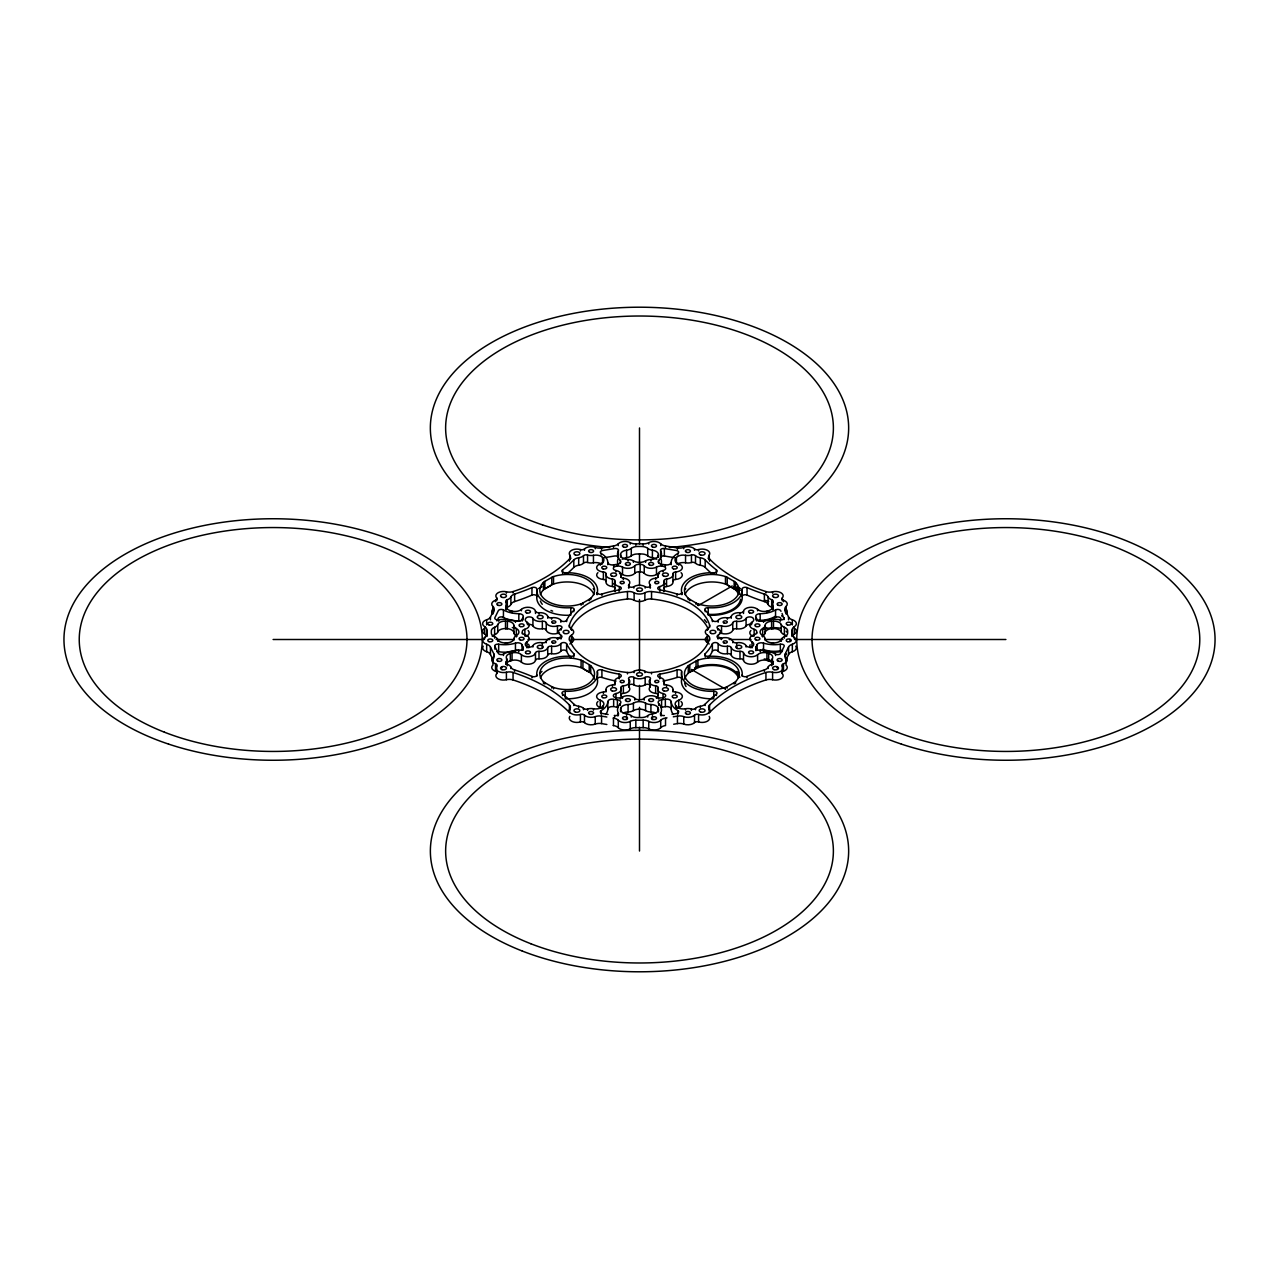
<?xml version="1.0" encoding="UTF-8"?>
<svg xmlns="http://www.w3.org/2000/svg" width="1279" height="1279" viewBox="0 0 1279 1279"><rect width="100%" height="100%" fill="white"/><g stroke="black" fill="none" stroke-linecap="round" stroke-linejoin="round"><path stroke-width="1.5" d="M709.557 560.889L709.557 559.019A7.626 4.413 0 0 1 709.158 555.182A7.626 4.413 0 0 0 707.255 550.242A7.626 4.413 0 0 0 698.574 549.586A3.054 1.759 0 0 1 694.513 548.899A7.626 4.413 0 0 0 683.769 547.412A7.626 4.413 0 0 1 677.438 547.924L665.528 545.973A7.626 4.413 0 0 1 660.715 543.783A7.626 4.413 0 0 0 648.741 542.664A7.626 4.413 0 0 1 643.161 543.863L635.839 543.863A7.626 4.413 0 0 1 630.259 542.664A7.626 4.413 0 0 0 618.285 543.783A7.626 4.413 0 0 1 613.472 545.973L601.562 547.924A7.626 4.413 0 0 1 595.231 547.412A7.626 4.413 0 0 0 584.487 548.899A3.054 1.759 0 0 1 580.426 549.586A7.626 4.413 0 0 0 571.745 550.242A7.626 4.413 0 0 0 569.842 555.182A7.626 4.413 0 0 1 569.443 559.019A147.453 85.133 0 0 1 513.055 591.569A7.626 4.413 0 0 1 506.404 591.793A7.626 4.413 0 0 0 497.851 592.896A7.626 4.413 0 0 0 496.716 597.917A3.054 1.759 0 0 1 495.533 600.251A7.626 4.413 0 0 0 492.943 606.47A7.626 4.413 0 0 1 493.854 610.115L490.449 617.006A7.626 4.413 0 0 1 486.659 619.771A7.626 4.413 0 0 0 484.725 626.694A7.626 4.413 0 0 1 486.803 629.907L486.803 634.128A7.626 4.413 0 0 1 484.725 637.358L484.725 638.765M620.747 557.148L620.571 554.67A7.626 4.413 0 0 1 626.598 550.178A7.626 4.413 0 0 0 631.282 548.371A7.626 4.413 0 0 1 637.358 546.485L641.642 546.485A7.626 4.413 0 0 1 647.718 548.371A7.626 4.413 0 0 0 652.402 550.178A7.626 4.413 0 0 1 658.429 554.67L658.253 557.148M620.747 708.294L620.571 709.381A7.626 4.413 0 0 0 626.598 713.874A7.626 4.413 0 0 1 631.282 715.664A7.626 4.413 0 0 0 637.358 717.567L641.642 717.567A7.626 4.413 0 0 0 647.718 715.664A7.626 4.413 0 0 1 652.402 713.874A7.626 4.413 0 0 0 658.429 709.381L658.253 708.294A7.626 4.413 0 0 0 650.915 704.505A7.626 4.413 0 0 1 645.591 703.13A8.393 4.844 0 0 0 633.409 703.13A7.626 4.413 0 0 1 628.085 704.505A7.626 4.413 0 0 0 620.747 708.294L620.571 711.716M658.253 555.757L658.269 555.694A7.626 4.413 0 0 1 650.915 559.547A7.626 4.413 0 0 0 645.591 560.905A8.393 4.844 0 0 1 633.409 560.905A7.626 4.413 0 0 0 628.085 559.547A7.626 4.413 0 0 1 620.747 555.757L620.571 554.67M756.864 648.149L755.953 650.707M786.489 612.721L788.551 617.006A7.626 4.413 0 0 0 792.341 619.771A7.626 4.413 0 0 1 794.275 626.694A7.626 4.413 0 0 0 792.197 629.907L792.197 634.128A7.626 4.413 0 0 0 794.275 637.358A7.626 4.413 0 0 1 792.341 644.264A7.626 4.413 0 0 0 788.551 647.046L785.818 652.642M788.551 647.046L788.551 654.528L785.93 659.9M522.296 618.908L523.159 617.102A4.572 2.638 0 0 0 518.826 613.712A21.999 12.694 0 0 1 503.446 609.923A3.054 1.759 0 0 0 498.346 610.643L494.877 617.677A3.054 1.759 0 0 0 495.692 619.372A3.054 1.759 0 0 0 498.666 619.803A21.999 12.694 0 0 1 515.453 620.923A4.572 2.638 0 0 0 522.12 619.276L522.12 621.146M756.704 645.144L755.841 650.212M786.041 654.848L786.489 653.873M496.907 620.954L498.346 618.125A3.054 1.759 0 0 1 503.446 617.405A21.999 12.694 0 0 0 518.826 621.194A4.572 2.638 0 0 1 519.85 621.258M755.841 646.95L755.905 646.838A4.572 2.638 0 0 0 760.174 650.34A21.999 12.694 0 0 1 775.554 654.129A3.054 1.759 0 0 0 780.654 653.393L780.67 653.345M781.437 651.874L784.123 646.375A3.054 1.759 0 0 0 783.308 644.664A3.054 1.759 0 0 0 780.334 644.232A21.999 12.694 0 0 1 763.547 643.113A4.572 2.638 0 0 0 756.88 644.776L756.88 650.371M785.146 658.125L785.466 653.329M675.648 558.443L676.431 557.452A7.626 4.413 0 0 1 685.544 555.31A7.626 4.413 0 0 0 691.443 555.022A3.054 1.759 0 0 1 695.504 555.694A7.626 4.413 0 0 0 700.316 557.772A7.626 4.413 0 0 1 705.193 559.914A152.025 87.771 0 0 0 716.4 569.922A3.054 1.759 0 0 1 716.64 571.825A3.054 1.759 0 0 1 713.762 572.736A30.408 17.554 0 0 0 681.643 592.353A3.054 1.759 0 0 1 680.284 594.032A3.054 1.759 0 0 1 677.087 594.08A75.701 43.71 0 0 0 659.964 589.939A3.054 1.759 0 0 1 657.742 588.34A3.054 1.759 0 0 1 659.66 586.613A7.626 4.413 0 0 0 664.105 581.274A3.054 1.759 0 0 1 666.567 579.035A7.626 4.413 0 0 0 672.946 573.999A3.054 1.759 0 0 1 675.616 571.969A7.626 4.413 0 0 0 682.171 568.547A7.626 4.413 0 0 0 678.717 563.847A7.626 4.413 0 0 1 675.648 558.443L675.648 562.184M562.6 694.113A152.025 87.771 0 0 1 573.807 704.121A7.626 4.413 0 0 0 578.684 706.264A7.626 4.413 0 0 1 583.496 708.342A3.054 1.759 0 0 0 587.557 709.03A7.626 4.413 0 0 1 593.456 708.742A7.626 4.413 0 0 0 602.569 706.6L603.352 705.592A7.626 4.413 0 0 0 600.283 700.205A7.626 4.413 0 0 1 596.829 695.488A7.626 4.413 0 0 1 603.384 692.067A3.054 1.759 0 0 0 606.054 690.052A7.626 4.413 0 0 1 612.433 685A3.054 1.759 0 0 0 614.895 682.762A7.626 4.413 0 0 1 619.34 677.422A3.054 1.759 0 0 0 621.258 675.696A3.054 1.759 0 0 0 619.036 674.097A75.701 43.71 0 0 1 601.913 669.956A3.054 1.759 0 0 0 598.716 670.02A3.054 1.759 0 0 0 597.357 671.699A30.408 17.554 0 0 1 565.238 691.299A3.054 1.759 0 0 0 562.36 692.227A3.054 1.759 0 0 0 562.6 694.113L562.6 695.52M603.272 705.72L603.352 706.999M543.463 582.393A27.355 15.796 0 0 0 547.956 601.498A27.355 15.796 0 0 0 581.098 603.848A7.626 4.413 0 0 0 582.92 602.985L589.219 599.355A7.626 4.413 0 0 0 590.722 598.3A27.355 15.796 0 0 0 586.629 579.163A27.355 15.796 0 0 0 553.535 576.573A7.626 4.413 0 0 0 551.777 577.373L544.854 581.369A7.626 4.413 0 0 0 543.463 582.393L543.463 589.875A27.355 15.796 0 0 0 540.377 594.559M735.537 683.53L735.537 681.659A27.355 15.796 0 0 0 731.044 662.538A27.355 15.796 0 0 0 697.902 660.188A7.626 4.413 0 0 0 696.08 661.051L689.781 664.68A7.626 4.413 0 0 0 688.278 665.735L688.278 673.218A27.355 15.796 0 0 0 684.713 679.181M688.278 665.735A27.355 15.796 0 0 0 692.371 684.873A27.355 15.796 0 0 0 725.465 687.462A7.626 4.413 0 0 0 727.223 686.663L734.146 682.666A7.626 4.413 0 0 0 735.537 681.659M698.206 605.606L732.243 585.958M506.116 664.345L506.116 662.01A7.626 4.413 0 0 0 506.612 658.605A7.626 4.413 0 0 1 510.337 653.345L512.064 652.882A7.626 4.413 0 0 1 521.4 654.672A7.626 4.413 0 0 0 529.554 656.655A7.626 4.413 0 0 0 535.485 652.866A3.054 1.759 0 0 1 539.003 651.331A7.626 4.413 0 0 0 547.732 647.654A3.054 1.759 0 0 1 551.617 646.231A7.626 4.413 0 0 0 560.857 643.657A3.054 1.759 0 0 1 563.847 642.554A3.054 1.759 0 0 1 566.629 643.833A75.701 43.71 0 0 0 573.791 653.729L573.791 656.99M705.209 610.323A75.701 43.71 0 0 1 712.371 620.203A3.054 1.759 0 0 0 715.153 621.482A3.054 1.759 0 0 0 718.143 620.379A7.626 4.413 0 0 1 727.383 617.805A3.054 1.759 0 0 0 731.268 616.398A7.626 4.413 0 0 1 739.997 612.705A3.054 1.759 0 0 0 743.515 611.17A7.626 4.413 0 0 1 749.446 607.381A7.626 4.413 0 0 1 757.6 609.38A7.626 4.413 0 0 0 766.936 611.154L768.663 610.691A7.626 4.413 0 0 0 772.388 605.431A7.626 4.413 0 0 1 772.884 602.025A3.054 1.759 0 0 0 771.701 599.691A7.626 4.413 0 0 1 768.103 596.909A7.626 4.413 0 0 0 764.378 594.096A152.025 87.771 0 0 1 747.048 587.621A3.054 1.759 0 0 0 743.77 587.477A3.054 1.759 0 0 0 742.172 589.139A30.408 17.554 0 0 1 708.214 607.701A3.054 1.759 0 0 0 705.305 608.468A3.054 1.759 0 0 0 705.209 610.323L705.209 611.73M766.936 611.154L766.936 612.561M604.343 557.692L614.639 555.997A3.054 1.759 0 0 1 618.396 557.308M785.146 653.921A7.626 4.413 0 0 0 786.057 657.582A7.626 4.413 0 0 1 783.467 663.785A3.054 1.759 0 0 0 782.284 666.119A7.626 4.413 0 0 1 781.149 671.139A7.626 4.413 0 0 1 772.596 672.242A7.626 4.413 0 0 0 765.945 672.466A147.453 85.133 0 0 0 709.557 705.017A7.626 4.413 0 0 0 709.158 708.87A7.626 4.413 0 0 1 707.255 713.81A7.626 4.413 0 0 1 698.574 714.449A3.054 1.759 0 0 0 694.513 715.137A7.626 4.413 0 0 1 683.769 716.64A7.626 4.413 0 0 0 677.438 716.112L673.298 716.816M709.158 716.352A7.626 4.413 0 0 1 707.255 721.276A7.626 4.413 0 0 1 698.574 721.932A3.054 1.759 0 0 0 694.513 722.619A7.626 4.413 0 0 1 683.769 724.106A7.626 4.413 0 0 0 677.438 723.594L673.681 724.234M672.019 714.29L676.511 713.506A3.054 1.759 0 0 0 677.79 710.564A21.999 12.694 0 0 1 671.219 701.691A4.572 2.638 0 0 0 665.352 699.197L662.218 699.693M601.21 553.471A21.999 12.694 0 0 1 607.781 562.344A4.572 2.638 0 0 0 613.648 564.854L617.421 564.247A4.572 2.638 0 0 0 620.283 560.41A21.999 12.694 0 0 1 618.349 550.721A3.054 1.759 0 0 0 617.597 548.995A3.054 1.759 0 0 0 614.639 548.531L602.489 550.53A3.054 1.759 0 0 0 601.21 553.471L601.21 554.878M673.441 714.545A21.999 12.694 0 0 1 671.219 709.174A4.572 2.638 0 0 0 665.352 706.663L662.218 707.175M666.998 717.855L666.119 717.983M771.605 621.194L773.491 621.098A7.626 4.413 0 0 1 781.261 624.568A7.626 4.413 0 0 0 784.379 627.286A7.626 4.413 0 0 1 787.656 630.787L787.656 633.265A7.626 4.413 0 0 1 784.379 636.766A7.626 4.413 0 0 0 781.261 639.468A7.626 4.413 0 0 1 773.491 642.953L771.605 642.857A7.626 4.413 0 0 1 765.05 638.605A7.626 4.413 0 0 0 762.668 635.535A8.393 4.844 0 0 1 762.668 628.501A7.626 4.413 0 0 0 765.05 625.431A7.626 4.413 0 0 1 771.605 621.194L771.605 628.676A7.626 4.413 0 0 0 765.05 632.913A7.626 4.413 0 0 1 762.668 635.983A8.393 4.844 0 0 0 762.092 636.334M516.332 628.501A8.393 4.844 0 0 1 516.332 635.535A7.626 4.413 0 0 0 513.95 638.605A7.626 4.413 0 0 1 507.395 642.857L505.637 642.953A7.626 4.413 0 0 1 497.739 639.468A7.626 4.413 0 0 0 494.621 636.766A7.626 4.413 0 0 1 491.344 633.265L491.344 630.787A7.626 4.413 0 0 1 494.621 627.286A7.626 4.413 0 0 0 497.739 624.568A7.626 4.413 0 0 1 505.509 621.098L507.395 621.194A7.626 4.413 0 0 1 513.95 625.431A7.626 4.413 0 0 0 516.332 628.501L516.332 636.942M505.509 642.953L505.509 644.36M613.185 725.513L613.472 725.561A7.626 4.413 0 0 1 618.285 727.735A7.626 4.413 0 0 0 630.259 728.854A7.626 4.413 0 0 1 635.839 727.655L643.161 727.655A7.626 4.413 0 0 1 648.741 728.854A7.626 4.413 0 0 0 660.715 727.735A7.626 4.413 0 0 1 665.528 725.561L665.528 718.079A7.626 4.413 0 0 0 660.715 720.253A7.626 4.413 0 0 1 648.741 721.372A7.626 4.413 0 0 0 643.161 720.173L635.839 720.173A7.626 4.413 0 0 0 630.259 721.372A7.626 4.413 0 0 1 618.285 720.253A7.626 4.413 0 0 0 613.472 718.079L613.185 718.031M273.098 639.5L484.181 639.5M496.124 639.5L514.046 639.5M527.987 639.5L549.89 639.5M571.793 639.5L707.207 639.5M729.11 639.5L751.013 639.5M764.954 639.5L782.876 639.5M794.819 639.5L1005.902 639.5M639.452 699.693L640.155 699.693A4.572 2.638 0 0 0 644.248 698.19A7.626 4.413 0 0 1 656.479 696.959A6.107 3.533 0 0 0 662.362 697.838M662.362 566.197A6.107 3.533 0 0 0 656.479 567.093A7.626 4.413 0 0 1 644.248 565.846A4.572 2.638 0 0 0 640.155 564.343L638.892 564.343A4.572 2.638 0 0 0 634.752 565.846A7.626 4.413 0 0 1 622.521 567.093A6.107 3.533 0 0 0 616.638 566.197M659.452 573.631A6.107 3.533 0 0 0 656.479 574.559A7.626 4.413 0 0 1 644.248 573.328A4.572 2.638 0 0 0 640.155 571.825L638.892 571.825A4.572 2.638 0 0 0 634.752 573.328A7.626 4.413 0 0 1 622.521 574.559A6.107 3.533 0 0 0 619.548 573.631M773.363 642.953L773.491 644.36M658.717 560.41A4.572 2.638 0 0 0 661.579 564.247L665.352 564.854A4.572 2.638 0 0 0 671.219 562.344A21.999 12.694 0 0 1 677.79 553.471A3.054 1.759 0 0 0 676.511 550.53L664.361 548.531A3.054 1.759 0 0 0 661.403 548.995A3.054 1.759 0 0 0 660.651 550.721A21.999 12.694 0 0 1 658.717 560.41L658.717 563.208M660.603 557.308A3.054 1.759 0 0 1 664.361 555.997L674.657 557.692M614.352 715.473L614.639 715.521A3.054 1.759 0 0 0 617.597 715.041A3.054 1.759 0 0 0 618.349 713.33A21.999 12.694 0 0 1 620.283 703.642A4.572 2.638 0 0 0 617.421 699.789L617.421 707.271A4.572 2.638 0 0 1 618.381 707.479M616.782 699.693L615.007 699.421M616.782 707.175L614.815 706.871M608.117 714.481L602.489 713.506A3.054 1.759 0 0 1 601.21 710.564A21.999 12.694 0 0 0 607.781 701.691A4.572 2.638 0 0 1 613.648 699.197L613.648 706.663A4.572 2.638 0 0 0 607.781 709.174A21.999 12.694 0 0 1 605.559 714.545M606.854 717.007L601.562 716.112A7.626 4.413 0 0 0 595.231 716.64A7.626 4.413 0 0 1 584.487 715.137A3.054 1.759 0 0 0 580.426 714.449A7.626 4.413 0 0 1 571.745 713.81A7.626 4.413 0 0 1 569.842 708.87A7.626 4.413 0 0 0 569.443 705.017A147.453 85.133 0 0 0 513.055 672.466A7.626 4.413 0 0 0 506.404 672.242A7.626 4.413 0 0 1 497.851 671.139A7.626 4.413 0 0 1 496.716 666.119A3.054 1.759 0 0 0 495.533 663.785A7.626 4.413 0 0 1 492.943 657.582A7.626 4.413 0 0 0 493.854 653.921L490.449 647.046A7.626 4.413 0 0 0 486.659 644.264A7.626 4.413 0 0 1 484.725 637.358M606.854 724.49L601.562 723.594A7.626 4.413 0 0 0 595.231 724.106A7.626 4.413 0 0 1 584.487 722.619A3.054 1.759 0 0 0 580.426 721.932A7.626 4.413 0 0 1 571.745 721.276A7.626 4.413 0 0 1 569.842 716.352M705.209 656.99L705.209 653.729A75.701 43.71 0 0 0 712.371 643.833A3.054 1.759 0 0 1 715.153 642.554A3.054 1.759 0 0 1 718.143 643.657A7.626 4.413 0 0 0 727.383 646.231A3.054 1.759 0 0 1 731.268 647.654A7.626 4.413 0 0 0 739.997 651.331A3.054 1.759 0 0 1 743.515 652.866A7.626 4.413 0 0 0 749.446 656.655A7.626 4.413 0 0 0 757.6 654.672A7.626 4.413 0 0 1 766.936 652.882L768.663 653.345A7.626 4.413 0 0 1 772.388 658.605A7.626 4.413 0 0 0 772.884 662.01L772.884 664.345M506.116 602.025A7.626 4.413 0 0 1 506.612 605.431A7.626 4.413 0 0 0 510.337 610.691L512.064 611.154A7.626 4.413 0 0 0 521.4 609.38A7.626 4.413 0 0 1 529.554 607.381A7.626 4.413 0 0 1 535.485 611.17A3.054 1.759 0 0 0 539.003 612.705A7.626 4.413 0 0 1 547.732 616.398A3.054 1.759 0 0 0 551.617 617.805A7.626 4.413 0 0 1 560.857 620.379A3.054 1.759 0 0 0 563.847 621.482A3.054 1.759 0 0 0 566.629 620.203A75.701 43.71 0 0 1 573.791 610.323A3.054 1.759 0 0 0 573.695 608.468A3.054 1.759 0 0 0 570.786 607.701A30.408 17.554 0 0 1 536.828 589.139A3.054 1.759 0 0 0 535.23 587.477A3.054 1.759 0 0 0 531.952 587.621A152.025 87.771 0 0 1 514.622 594.096A7.626 4.413 0 0 0 510.897 596.909A7.626 4.413 0 0 1 507.299 599.691A3.054 1.759 0 0 0 506.116 602.025L506.116 609.507A3.054 1.759 0 0 1 505.829 608.996M510.337 610.691L510.337 612.097M688.278 598.3A7.626 4.413 0 0 0 689.781 599.355L696.08 602.985A7.626 4.413 0 0 0 697.902 603.848A27.355 15.796 0 0 0 731.044 601.498A27.355 15.796 0 0 0 735.537 582.393A7.626 4.413 0 0 0 734.146 581.369L727.223 577.373A7.626 4.413 0 0 0 725.465 576.573A27.355 15.796 0 0 0 692.371 579.163A27.355 15.796 0 0 0 688.278 598.3L688.278 599.707M594.287 679.181A27.355 15.796 0 0 0 590.722 673.218L590.722 665.735A7.626 4.413 0 0 0 589.219 664.68L582.92 661.051A7.626 4.413 0 0 0 581.098 660.188A27.355 15.796 0 0 0 547.956 662.538A27.355 15.796 0 0 0 543.463 681.659L543.463 683.53M543.463 681.659A7.626 4.413 0 0 0 544.854 682.666L551.777 686.663A7.626 4.413 0 0 0 553.535 687.462A27.355 15.796 0 0 0 586.629 684.873A27.355 15.796 0 0 0 590.722 665.735M691.411 669.461L725.449 689.125M603.352 558.443A7.626 4.413 0 0 1 600.283 563.847A7.626 4.413 0 0 0 596.829 568.547A7.626 4.413 0 0 0 603.384 571.969A3.054 1.759 0 0 1 606.054 573.999A7.626 4.413 0 0 0 612.433 579.035A3.054 1.759 0 0 1 614.895 581.274A7.626 4.413 0 0 0 619.34 586.613A3.054 1.759 0 0 1 621.258 588.34A3.054 1.759 0 0 1 619.036 589.939A75.701 43.71 0 0 0 601.913 594.08A3.054 1.759 0 0 1 598.716 594.032A3.054 1.759 0 0 1 597.357 592.353A30.408 17.554 0 0 0 565.238 572.736A3.054 1.759 0 0 1 562.36 571.825A3.054 1.759 0 0 1 562.6 569.922A152.025 87.771 0 0 0 573.807 559.914A7.626 4.413 0 0 1 578.684 557.772A7.626 4.413 0 0 0 583.496 555.694A3.054 1.759 0 0 1 587.557 555.022A7.626 4.413 0 0 0 593.456 555.31A7.626 4.413 0 0 1 602.569 557.452L603.352 562.184M675.648 705.592A7.626 4.413 0 0 1 678.717 700.205A7.626 4.413 0 0 0 682.171 695.488A7.626 4.413 0 0 0 675.616 692.067A3.054 1.759 0 0 1 672.946 690.052A7.626 4.413 0 0 0 666.567 685A3.054 1.759 0 0 1 664.105 682.762A7.626 4.413 0 0 0 659.66 677.422A3.054 1.759 0 0 1 657.742 675.696A3.054 1.759 0 0 1 659.964 674.097A75.701 43.71 0 0 0 677.087 669.956A3.054 1.759 0 0 1 680.284 670.02A3.054 1.759 0 0 1 681.643 671.699A30.408 17.554 0 0 0 713.762 691.299A3.054 1.759 0 0 1 716.64 692.227A3.054 1.759 0 0 1 716.4 694.113A152.025 87.771 0 0 0 705.193 704.121A7.626 4.413 0 0 1 700.316 706.264A7.626 4.413 0 0 0 695.504 708.342A3.054 1.759 0 0 1 691.443 709.03A7.626 4.413 0 0 0 685.544 708.742A7.626 4.413 0 0 1 676.431 706.6L675.68 705.656L675.648 706.999M781.725 615.599L782.14 616.414M709.557 559.019A147.453 85.133 0 0 0 765.945 591.569A7.626 4.413 0 0 0 772.596 591.793A7.626 4.413 0 0 1 781.149 592.896A7.626 4.413 0 0 1 782.284 597.917A3.054 1.759 0 0 0 783.467 600.251A7.626 4.413 0 0 1 786.057 606.47A7.626 4.413 0 0 0 785.146 610.115L785.402 610.595M781.005 611.346L780.654 610.643A3.054 1.759 0 0 0 775.554 609.923A21.999 12.694 0 0 1 760.174 613.712A4.572 2.638 0 0 0 755.841 617.102L755.841 619.899M781.005 618.828L780.654 618.125A3.054 1.759 0 0 0 775.554 617.405A21.999 12.694 0 0 1 760.174 621.194A4.572 2.638 0 0 0 759.15 621.258M493.07 659.9L490.449 654.528L490.449 647.046M782.093 613.472L784.123 619.548M755.841 617.102L756.704 618.908M522.296 645.144L523.159 650.212M522.12 650.371L522.12 644.776A4.572 2.638 0 0 0 515.453 643.113A21.999 12.694 0 0 1 498.666 644.232A3.054 1.759 0 0 0 495.692 644.664A3.054 1.759 0 0 0 494.877 646.375L498.346 653.393A3.054 1.759 0 0 0 503.446 654.129A21.999 12.694 0 0 1 518.826 650.34A4.572 2.638 0 0 0 523.159 646.95M794.275 626.694L794.275 634.16A7.626 4.413 0 0 0 792.325 636.334M794.275 637.358L794.275 638.765M792.341 619.771L792.341 621.178M792.341 622.106L792.341 624.919M792.197 629.907L792.197 636.478M792.341 644.264L792.341 651.746A7.626 4.413 0 0 0 788.551 654.528M788.551 617.006L788.551 619.803M786.057 606.47L786.057 613.952A7.626 4.413 0 0 0 785.914 609.044M786.057 657.582L786.057 665.048A7.626 4.413 0 0 1 783.467 671.267A3.054 1.759 0 0 0 782.124 672.162M785.146 610.115L785.146 611.986M784.379 627.286L784.379 634.752A7.626 4.413 0 0 1 786.745 636.287M784.379 636.766L784.379 638.173M783.467 600.251L783.467 601.658M783.467 663.785L783.467 671.267M782.284 597.917L782.284 600.714M782.284 666.119L782.284 673.601A7.626 4.413 0 0 1 781.149 678.621A7.626 4.413 0 0 1 772.596 679.725A7.626 4.413 0 0 0 765.945 679.948A147.453 85.133 0 0 0 709.557 712.499A7.626 4.413 0 0 0 709.19 712.931M781.261 624.568L781.261 632.05A7.626 4.413 0 0 0 784.379 634.752M781.261 639.468L781.261 641.339M784.123 617.677A3.054 1.759 0 0 1 783.308 619.372A3.054 1.759 0 0 1 780.334 619.803L780.334 621.21M780.334 644.232L780.334 651.714A3.054 1.759 0 0 1 782.108 651.73M775.554 609.923L775.554 617.405M775.554 654.129L775.554 655.519M773.491 621.098L773.491 628.565A7.626 4.413 0 0 1 781.261 632.05M772.884 602.025L772.884 609.507A3.054 1.759 0 0 0 773.171 608.996M772.596 591.793L772.596 593.2M772.388 605.431L772.388 609.635M772.388 658.605L772.388 664.217M772.596 672.242L772.596 679.725M771.701 599.691L771.701 607.173A3.054 1.759 0 0 1 773.171 608.372M771.605 642.857L771.605 644.248M772.884 662.01A3.054 1.759 0 0 1 771.701 664.361L771.701 665.751M768.663 610.691L768.663 612.097M768.663 653.345L768.663 660.827A7.626 4.413 0 0 1 772.756 664.616M768.103 596.909L768.103 604.391A7.626 4.413 0 0 0 771.701 607.173M771.701 664.361A7.626 4.413 0 0 0 768.103 667.126L768.103 668.533M766.936 652.882L766.936 660.364A18.945 10.935 0 0 1 768.663 660.827L766.936 660.364A7.626 4.413 0 0 0 757.6 662.138A7.626 4.413 0 0 1 749.446 664.137A7.626 4.413 0 0 1 743.515 660.348A3.054 1.759 0 0 0 739.997 658.813A7.626 4.413 0 0 1 731.268 655.136A3.054 1.759 0 0 0 727.383 653.713A7.626 4.413 0 0 1 718.143 651.139A3.054 1.759 0 0 0 715.153 650.036A3.054 1.759 0 0 0 712.371 651.315A75.701 43.71 0 0 1 708.854 657.006M765.945 591.569L765.945 592.976M765.945 672.466L765.945 679.948M765.05 625.431L765.05 632.913M765.05 638.605L765.05 640.012M764.378 594.096L764.378 601.578A7.626 4.413 0 0 1 768.103 604.391M768.103 667.126A7.626 4.413 0 0 1 764.378 669.94L764.378 671.347M756.88 621.146L756.88 619.276A4.572 2.638 0 0 0 763.547 620.923L763.547 622.329M763.547 643.113L763.547 650.595A21.999 12.694 0 0 0 780.334 651.714M762.668 628.501L762.668 636.942M760.174 613.712L760.174 621.194M760.174 650.34L760.174 651.73M757.6 609.38L757.6 610.786M757.6 654.672L757.6 662.138M756.704 633.521L756.704 631.65A4.572 2.638 0 0 0 754.114 629.284A7.626 4.413 0 0 1 751.972 622.218A6.107 3.533 0 0 0 753.507 618.812M754.114 629.284L754.114 636.159M751.972 622.218L751.972 623.624M756.704 632.402A4.572 2.638 0 0 1 754.114 634.768A7.626 4.413 0 0 0 751.972 641.818L751.972 647.909M747.048 587.621L747.048 595.103A152.025 87.771 0 0 0 764.378 601.578M764.378 669.94A152.025 87.771 0 0 0 747.048 676.415L747.048 677.822M753.379 618.524A3.821 2.206 0 0 0 749.782 616.91A3.821 2.206 0 0 0 746.073 618.428L746.073 625.911A7.626 4.413 0 0 1 736.656 628.772A3.054 1.759 0 0 0 732.771 630.195A7.626 4.413 0 0 1 721.548 633.377A3.054 1.759 0 0 0 719.406 633.201M746.073 618.428A7.626 4.413 0 0 1 736.656 621.29A3.054 1.759 0 0 0 732.771 622.713A7.626 4.413 0 0 1 721.548 625.895A3.054 1.759 0 0 0 717.599 626.422A3.054 1.759 0 0 0 718.031 628.756A7.626 4.413 0 0 1 718.031 635.295A3.054 1.759 0 0 0 717.599 637.613A3.054 1.759 0 0 0 721.548 638.141A7.626 4.413 0 0 1 732.771 641.339A3.054 1.759 0 0 0 736.656 642.745A7.626 4.413 0 0 1 746.073 645.607L746.073 647.014M743.515 611.17L743.515 613.504M743.515 652.866L743.515 660.348M742.172 589.139L742.172 596.622A30.408 17.554 0 0 1 708.214 615.167L708.214 607.701M705.209 653.729A3.054 1.759 0 0 0 705.305 655.567A3.054 1.759 0 0 0 708.214 656.351A30.408 17.554 0 0 1 742.172 674.896L742.172 676.303M739.997 612.705L739.997 614.112M739.997 651.331L739.997 658.813M736.656 621.29L736.656 628.772M736.656 642.745L736.656 644.152M736.656 645.096L736.656 647.893M735.537 582.393L735.537 589.875A27.355 15.796 0 0 1 738.622 594.559M734.146 581.369L734.146 588.852A7.626 4.413 0 0 1 735.537 589.875M734.146 682.666L734.146 684.073M732.771 622.713L732.771 630.195M732.771 641.339L732.771 642.729M731.268 616.398L731.268 618.269M731.268 647.654L731.268 655.136M727.383 617.805L727.383 619.212M727.383 646.231L727.383 653.713M727.223 577.373L727.223 584.855L734.146 588.852A152.025 87.771 0 0 1 727.223 584.855A7.626 4.413 0 0 0 725.465 584.055A27.355 15.796 0 0 0 685 594.671M727.223 686.663L727.223 688.07M725.465 576.573L725.465 584.055M725.465 687.462L725.465 688.869M721.548 625.895L721.548 633.377M721.548 638.141L721.548 639.548M718.143 620.379L718.143 622.249M718.031 628.756L718.031 630.163M718.031 635.295L718.031 639.02M718.143 643.657L718.143 651.139M716.4 569.922L716.4 573.663M716.4 694.113L716.4 695.52M713.762 572.736L713.762 574.143M713.762 691.299L713.762 697.838M712.371 620.203L712.371 621.61M712.371 643.833L712.371 651.315M569.411 627.397L569.411 625.063A71.112 41.056 0 0 1 627.461 591.553A7.626 4.413 0 0 1 634.128 592.769A7.626 4.413 0 0 0 644.872 592.769A7.626 4.413 0 0 1 651.539 591.553A71.112 41.056 0 0 1 709.589 625.063L709.589 627.397M709.589 625.063A7.626 4.413 0 0 1 707.479 628.916A7.626 4.413 0 0 0 707.479 635.119A7.626 4.413 0 0 1 709.589 638.972L709.589 640.379M709.557 705.017L709.557 712.499M709.158 555.182L709.158 559.387M709.158 708.87L709.158 710.261M708.214 656.351L708.214 657.758M707.479 628.916L707.479 630.323M707.479 635.119L707.479 642.602A7.626 4.413 0 0 1 709.142 644.056M705.193 559.914L705.193 567.396A152.025 87.771 0 0 0 712.403 574.175M705.193 704.121L705.193 705.528M700.316 557.772L700.316 565.254A7.626 4.413 0 0 1 705.193 567.396M700.316 706.264L700.316 707.671M698.574 549.586L698.574 550.993M698.574 714.449L698.574 721.932M697.902 603.848L697.902 605.255M697.902 660.188L697.902 667.67A7.626 4.413 0 0 0 696.08 668.533A75.701 43.71 0 0 1 689.781 672.162A7.626 4.413 0 0 0 688.278 673.218M696.08 602.985L696.08 604.391M696.08 661.051L696.08 668.533L689.781 672.162L689.781 664.68M695.504 555.694L695.504 563.176A7.626 4.413 0 0 0 700.316 565.254M695.504 708.342L695.504 709.749M694.513 548.899L694.513 550.306M694.513 715.137L694.513 722.619M691.443 555.022L691.443 562.488A3.054 1.759 0 0 1 695.504 563.176M691.443 709.03L691.443 710.437M689.781 599.355L689.781 600.762M685.544 555.31L685.544 562.776A7.626 4.413 0 0 0 677.119 564.311M685.544 708.742L685.544 710.149M683.769 547.412L683.769 548.803M683.769 716.64L683.769 724.106M681.643 592.353L681.643 594.223M681.643 671.699L681.643 679.181A30.408 17.554 0 0 0 713.762 698.782M678.717 563.847L678.717 565.238M678.717 700.205L678.717 707.687A7.626 4.413 0 0 0 677.231 708.374M677.79 553.471L677.79 554.878M677.79 710.564L677.79 714.306M677.438 547.924L677.438 549.331M677.438 716.112L677.438 723.594M677.087 594.08L677.087 595.486M677.087 669.956L677.087 677.438A75.701 43.71 0 0 1 662.938 681.052M676.431 557.452L676.431 563.527M676.431 706.6L676.431 707.99M675.616 571.969L675.616 579.451A3.054 1.759 0 0 0 672.946 581.481A7.626 4.413 0 0 1 666.567 586.517A3.054 1.759 0 0 0 664.105 588.756A7.626 4.413 0 0 1 663.897 591.633M675.616 692.067L675.616 693.474M672.946 573.999L672.946 581.481M672.946 690.052L672.946 691.907M671.219 562.344L671.219 564.694M671.219 701.691L671.219 709.174M666.567 579.035L666.567 586.517M666.567 685L666.567 686.407M665.528 545.973L665.528 547.364M665.352 564.854L665.352 566.261M665.352 699.197L665.352 706.663M664.361 548.531L664.361 555.997M664.105 581.274L664.105 588.756M664.105 682.762L664.105 685.096M662.874 566.277A3.821 2.206 0 0 1 665.672 568.356A3.821 2.206 0 0 1 663.034 570.498L663.034 571.889M616.126 697.774A3.821 2.206 0 0 1 613.328 695.696A3.821 2.206 0 0 1 615.966 693.554A7.626 4.413 0 0 0 620.907 688.102A3.054 1.759 0 0 1 623.369 685.864A7.626 4.413 0 0 0 628.9 679.389A3.054 1.759 0 0 1 629.812 677.103A3.054 1.759 0 0 1 633.84 677.358A7.626 4.413 0 0 0 645.16 677.358A3.054 1.759 0 0 1 649.188 677.103A3.054 1.759 0 0 1 650.1 679.389A7.626 4.413 0 0 0 655.631 685.864A3.054 1.759 0 0 1 658.093 688.102A7.626 4.413 0 0 0 663.034 693.554L663.034 699.165M661.579 564.247L661.579 565.654M660.715 543.783L660.715 545.653M660.651 550.721L660.651 558.188A21.999 12.694 0 0 1 660.683 565.11M660.619 707.479A4.572 2.638 0 0 1 661.579 707.271L661.579 699.789A4.572 2.638 0 0 0 658.717 703.642A21.999 12.694 0 0 1 660.651 713.33L660.651 715.664M660.715 720.253L660.715 727.735M659.964 589.939L659.964 591.346M659.964 674.097L659.964 678.302M659.66 586.613L659.66 590.354M659.66 677.422L659.66 678.829M658.717 703.642L658.717 705.512M658.429 554.67L658.429 557.004M658.429 709.381L658.429 711.716M663.034 570.498A7.626 4.413 0 0 0 658.093 575.934L658.093 577.341M658.093 688.102L658.093 689.509M658.093 689.973L658.093 695.584A7.626 4.413 0 0 0 658.781 699.037M658.253 708.294L658.253 711.556M656.479 567.093L656.479 574.559M656.479 696.959L656.479 698.366M658.093 575.934A3.054 1.759 0 0 1 655.631 578.172L655.631 579.579M655.631 685.864L655.631 693.346A3.054 1.759 0 0 1 658.093 695.584M652.402 550.178L652.402 557.66A7.626 4.413 0 0 1 656.83 559.259M652.402 713.874L652.402 715.265M652.402 716.672L652.402 719.485M651.539 591.553L651.539 599.036A71.112 41.056 0 0 1 708.262 629.028M709.589 638.972A71.112 41.056 0 0 1 651.539 672.482L651.539 673.889M650.915 559.547L650.915 560.937M650.915 704.505L650.915 711.987A7.626 4.413 0 0 1 655.791 713.106M655.631 578.172A7.626 4.413 0 0 0 650.1 584.647L650.1 587.924M650.1 679.389L650.1 686.871A7.626 4.413 0 0 0 655.631 693.346M648.741 542.664L648.741 544.071M648.741 721.372L648.741 728.854M647.718 548.371L647.718 555.853A7.626 4.413 0 0 0 652.402 557.66M647.718 715.664L647.718 717.071M645.591 560.905L645.591 562.312M645.591 703.13L645.591 710.612A7.626 4.413 0 0 0 650.915 711.987M616.126 566.277A3.821 2.206 0 0 0 613.328 568.356A3.821 2.206 0 0 0 615.966 570.498A7.626 4.413 0 0 1 620.907 575.934A3.054 1.759 0 0 0 623.369 578.172A7.626 4.413 0 0 1 628.9 584.647A3.054 1.759 0 0 0 629.812 586.933A3.054 1.759 0 0 0 633.84 586.677A7.626 4.413 0 0 1 645.16 586.677L645.16 588.084M645.16 677.358L645.16 684.841A7.626 4.413 0 0 1 633.84 684.841A3.054 1.759 0 0 0 630.803 684.313A3.054 1.759 0 0 0 628.597 685.624M644.872 592.769L644.872 600.251A7.626 4.413 0 0 1 634.128 600.251A7.626 4.413 0 0 0 627.461 599.036A71.112 41.056 0 0 0 570.738 629.028M569.411 625.063A7.626 4.413 0 0 0 571.521 628.916A7.626 4.413 0 0 1 571.521 635.119A7.626 4.413 0 0 0 569.411 638.972A71.112 41.056 0 0 0 627.461 672.482A7.626 4.413 0 0 0 634.128 671.267A7.626 4.413 0 0 1 644.872 671.267L644.872 672.674M644.248 565.846L644.248 573.328M644.248 698.19L644.248 700.061M643.161 543.863L643.161 545.27M643.161 720.173L643.161 727.655M640.155 564.343L640.155 571.825M639.5 427.969L639.5 543.703M639.5 553.695L639.5 563.671M639.5 571.649L639.5 585.622M639.5 599.579L639.5 671.427M639.5 685.4L639.5 699.373M639.5 707.351L639.5 717.327M639.5 727.303L639.5 851.031M638.845 701.1L638.845 699.693A4.572 2.638 0 0 1 634.752 698.19A7.626 4.413 0 0 0 622.521 696.959A6.107 3.533 0 0 1 616.638 697.838M635.839 543.863L635.839 545.27M635.839 720.173L635.839 727.655M634.752 565.846L634.752 573.328M634.752 698.19L634.752 700.061M634.128 592.769L634.128 600.251M634.128 671.267L634.128 672.674M633.84 586.677L633.84 588.084M633.84 677.358L633.84 684.841M633.409 560.905L633.409 562.312M633.409 703.13L633.409 710.612A7.626 4.413 0 0 1 628.085 711.987A7.626 4.413 0 0 0 623.209 713.106M631.282 548.371L631.282 555.853A7.626 4.413 0 0 1 626.598 557.66A7.626 4.413 0 0 0 622.17 559.259M631.282 715.664L631.282 717.071M630.259 542.664L630.259 544.071M630.259 721.372L630.259 728.854M628.9 584.647L628.9 587.924M628.9 679.389L628.9 686.871A7.626 4.413 0 0 1 623.369 693.346A3.054 1.759 0 0 0 620.907 695.584A7.626 4.413 0 0 1 620.219 699.037M628.085 559.547L628.085 560.937M628.085 704.505L628.085 711.987M627.461 591.553L627.461 599.036M627.461 672.482L627.461 673.889M626.598 550.178L626.598 557.66M626.598 713.874L626.598 715.265M626.598 716.672L626.598 719.485M623.369 578.172L623.369 579.579M623.369 685.864L623.369 693.346M622.521 567.093L622.521 574.559M622.521 696.959L622.521 698.366M620.907 575.934L620.907 577.341M620.907 688.102L620.907 689.509M620.907 689.973L620.907 695.584M620.283 560.41L620.283 563.208M620.283 703.642L620.283 705.512M619.34 586.613L619.34 590.354M619.34 677.422L619.34 678.829M619.036 589.939L619.036 591.346M619.036 674.097L619.036 678.302M618.285 543.783L618.285 545.653M618.349 550.721L618.349 558.188A21.999 12.694 0 0 0 618.317 565.11M618.349 713.33L618.349 715.664M618.285 720.253L618.285 727.735M617.421 564.247L617.421 565.654M615.966 570.498L615.966 571.889M615.966 693.554L615.966 699.165M614.895 581.274L614.895 588.756A7.626 4.413 0 0 0 615.103 591.633M614.895 682.762L614.895 685.096M614.639 715.521L614.639 716.927M613.648 564.854L613.648 566.261M613.472 545.973L613.472 547.364M613.472 718.079L613.472 725.561M612.433 579.035L612.433 586.517A3.054 1.759 0 0 1 614.895 588.756M612.433 685L612.433 686.407M607.781 562.344L607.781 564.694M607.781 701.691L607.781 709.174M606.054 573.999L606.054 581.481A7.626 4.413 0 0 0 612.433 586.517M606.054 690.052L606.054 691.907M603.384 571.969L603.384 579.451A3.054 1.759 0 0 1 606.054 581.481M603.384 692.067L603.384 693.474M602.569 557.452L602.569 563.527M602.569 706.6L602.569 707.99M601.913 594.08L601.913 595.486M601.913 669.956L601.913 677.438A75.701 43.71 0 0 0 616.062 681.052M601.562 547.924L601.562 549.331M601.562 716.112L601.562 723.594M601.21 710.564L601.21 714.306M600.283 563.847L600.283 565.238M600.283 700.205L600.283 707.687A7.626 4.413 0 0 1 601.769 708.374M597.357 592.353L597.357 594.223M597.357 671.699L597.357 679.181A30.408 17.554 0 0 1 565.238 698.782M595.231 547.412L595.231 548.803M595.231 716.64L595.231 724.106M593.456 555.31L593.456 562.776A7.626 4.413 0 0 1 601.881 564.311M593.456 708.742L593.456 710.149M590.722 598.3L590.722 599.707M589.219 599.355L589.219 600.762M589.219 664.68L589.219 672.162A7.626 4.413 0 0 1 590.722 673.218M587.557 555.022L587.557 562.488A3.054 1.759 0 0 0 583.496 563.176A7.626 4.413 0 0 1 578.684 565.254A7.626 4.413 0 0 0 573.807 567.396A152.025 87.771 0 0 1 566.597 574.175M587.557 709.03L587.557 710.437M584.487 548.899L584.487 550.306M584.487 715.137L584.487 722.619M583.496 555.694L583.496 563.176M583.496 708.342L583.496 709.749M582.92 602.985L582.92 604.391M582.92 661.051L582.92 668.533L589.219 672.162A75.701 43.71 0 0 1 582.92 668.533A7.626 4.413 0 0 0 581.098 667.67A27.355 15.796 0 0 0 540.409 677.998M581.098 603.848L581.098 605.255M581.098 660.188L581.098 667.67M580.426 549.586L580.426 550.993M580.426 714.449L580.426 721.932M578.684 557.772L578.684 565.254M578.684 706.264L578.684 707.671M573.807 559.914L573.807 567.396M573.791 610.323L573.791 611.73M573.807 704.121L573.807 705.528M571.521 628.916L571.521 630.323M571.521 635.119L571.521 642.602A7.626 4.413 0 0 0 569.858 644.056M570.786 607.701L570.786 615.167A30.408 17.554 0 0 1 536.828 596.622A3.054 1.759 0 0 0 535.23 594.959A3.054 1.759 0 0 0 531.952 595.103A152.025 87.771 0 0 1 514.622 601.578A7.626 4.413 0 0 0 510.897 604.391A7.626 4.413 0 0 1 507.299 607.173A3.054 1.759 0 0 0 505.829 608.372M573.791 653.729A3.054 1.759 0 0 1 573.695 655.567A3.054 1.759 0 0 1 570.786 656.351L570.786 657.758M569.842 555.182L569.842 559.387M569.842 708.87L569.842 710.261M569.443 559.019L569.443 560.889M569.411 638.972L569.411 640.379M569.443 705.017L569.443 712.499A7.626 4.413 0 0 1 569.81 712.931M566.629 620.203L566.629 621.61M566.629 643.833L566.629 651.315A75.701 43.71 0 0 0 570.146 657.006M565.238 572.736L565.238 574.143M565.238 691.299L565.238 697.838M562.6 569.922L562.6 573.663M560.857 620.379L560.857 622.249M525.621 618.524A3.821 2.206 0 0 1 529.218 616.91A3.821 2.206 0 0 1 532.927 618.428A7.626 4.413 0 0 0 542.344 621.29A3.054 1.759 0 0 1 546.229 622.713A7.626 4.413 0 0 0 557.452 625.895A3.054 1.759 0 0 1 561.401 626.422A3.054 1.759 0 0 1 560.969 628.756L560.969 630.163M560.969 628.756A7.626 4.413 0 0 0 560.969 635.295L560.969 639.02M560.857 643.657L560.857 651.139A7.626 4.413 0 0 1 551.617 653.713A3.054 1.759 0 0 0 547.732 655.136A7.626 4.413 0 0 1 539.003 658.813A3.054 1.759 0 0 0 535.485 660.348A7.626 4.413 0 0 1 529.554 664.137A7.626 4.413 0 0 1 521.4 662.138A7.626 4.413 0 0 0 512.064 660.364L510.449 660.795A7.626 4.413 0 0 0 506.244 664.616M557.452 625.895L557.452 633.377A3.054 1.759 0 0 1 559.594 633.201M560.969 635.295A3.054 1.759 0 0 1 561.401 637.613A3.054 1.759 0 0 1 557.452 638.141L557.452 639.548M553.535 576.573L553.535 584.055A7.626 4.413 0 0 0 551.777 584.855A152.025 87.771 0 0 1 544.854 588.852A7.626 4.413 0 0 0 543.463 589.875M553.535 687.462L553.535 688.869M551.777 577.373L551.777 584.855L544.854 588.852L544.854 581.369M551.777 686.663L551.777 688.07M551.617 617.805L551.617 619.212M551.617 646.231L551.617 653.713M547.732 616.398L547.732 618.269M547.732 647.654L547.732 655.136M546.229 622.713L546.229 630.195A7.626 4.413 0 0 0 557.452 633.377M557.452 638.141A7.626 4.413 0 0 0 546.229 641.339L546.229 642.729M544.854 682.666L544.854 684.073M542.344 621.29L542.344 628.772A3.054 1.759 0 0 1 546.229 630.195M546.229 641.339A3.054 1.759 0 0 1 542.344 642.745L542.344 644.152M542.344 645.096L542.344 647.893M539.003 612.705L539.003 614.112M539.003 651.331L539.003 658.813M536.828 589.139L536.828 596.622M570.786 656.351A30.408 17.554 0 0 0 536.828 674.896L536.828 676.303M535.485 611.17L535.485 613.504M535.485 652.866L535.485 660.348M532.927 618.428L532.927 625.911A7.626 4.413 0 0 0 542.344 628.772M542.344 642.745A7.626 4.413 0 0 0 532.927 645.607L532.927 647.014M531.952 587.621L531.952 595.103M506.116 662.01A3.054 1.759 0 0 0 507.299 664.361A7.626 4.413 0 0 1 510.897 667.126A7.626 4.413 0 0 0 514.622 669.94A152.025 87.771 0 0 1 531.952 676.415L531.952 677.822M525.493 618.812A6.107 3.533 0 0 0 527.028 622.218L527.028 623.624M522.296 633.792L522.296 632.402A4.572 2.638 0 0 0 524.886 634.768A7.626 4.413 0 0 1 527.028 641.818L527.028 647.909M527.028 622.218A7.626 4.413 0 0 1 524.886 629.284L524.886 636.159M523.159 617.102L523.159 619.899M521.4 609.38L521.4 610.786M521.4 654.672L521.4 662.138M518.826 613.712L518.826 621.194M518.826 650.34L518.826 651.73M515.453 620.923L515.453 622.329M515.453 643.113L515.453 650.595A21.999 12.694 0 0 1 498.666 651.714A3.054 1.759 0 0 0 496.892 651.73M514.622 594.096L514.622 601.578M514.622 669.94L514.622 671.347M513.95 625.431L513.95 632.913A7.626 4.413 0 0 0 516.332 635.983A8.393 4.844 0 0 1 516.908 636.334M513.95 638.605L513.95 640.012M513.055 591.569L513.055 592.976M513.055 672.466L513.055 679.948A147.453 85.133 0 0 1 569.443 712.499M512.064 611.154L512.064 612.561M512.064 652.882L512.064 660.364A18.945 10.935 0 0 0 510.337 660.827L510.337 653.345M510.897 596.909L510.897 604.391M510.897 667.126L510.897 668.533M507.299 599.691L507.299 607.173M507.395 621.194L507.395 628.676A7.626 4.413 0 0 1 513.95 632.913M507.395 642.857L507.395 644.248M507.299 664.361L507.299 665.751M506.612 605.431L506.612 609.635M506.612 658.605L506.612 664.217M506.404 591.793L506.404 593.2M506.404 672.242L506.404 679.725A7.626 4.413 0 0 1 513.055 679.948M505.509 621.098L505.509 628.565A7.626 4.413 0 0 0 497.739 632.05A7.626 4.413 0 0 1 494.621 634.752A7.626 4.413 0 0 0 492.255 636.287M503.446 609.923L503.446 617.405M503.446 654.129L503.446 655.519M498.666 619.803L498.666 621.21M498.666 644.232L498.666 651.714M497.739 624.568L497.739 632.05M497.739 639.468L497.739 641.339M496.716 597.917L496.716 600.714M496.716 666.119L496.716 673.601A7.626 4.413 0 0 0 497.851 678.621A7.626 4.413 0 0 0 506.404 679.725M495.533 600.251L495.533 601.658M495.533 663.785L495.533 671.267A3.054 1.759 0 0 1 496.876 672.162M494.877 646.375L494.877 649.172M494.621 627.286L494.621 634.752M494.621 636.766L494.621 638.173M493.854 610.115L493.854 611.986M493.854 653.921L493.854 658.125M492.943 606.47L492.943 613.952A7.626 4.413 0 0 1 493.086 609.044M492.943 657.582L492.943 665.048A7.626 4.413 0 0 0 495.533 671.267M490.449 617.006L490.449 619.803M486.803 629.907L486.803 636.478M486.659 619.771L486.659 621.178M486.659 622.106L486.659 624.919M486.659 644.264L486.659 651.746A7.626 4.413 0 0 1 490.449 654.528M484.725 626.694L484.725 634.16A7.626 4.413 0 0 1 486.675 636.334M609.731 547.492A209.148 120.754 0 0 1 463.558 362.676A209.148 120.754 0 0 1 815.442 362.676A209.148 120.754 0 0 1 669.269 547.492M777.856 668.469A2.526 1.455 0 0 1 777.248 666.998M786.793 632.066A2.526 1.455 0 0 1 786.217 631.139M501.752 666.998A2.526 1.455 0 0 1 501.144 668.469M768.727 601.418A149.739 86.444 0 0 1 765.386 600.379M740.333 590.29A149.739 86.444 0 0 1 733.826 586.853M789.99 639.5A85.741 49.497 0 0 1 789.926 641.371M782.604 650.292A20.48 11.815 0 0 1 762.668 649.236M763.931 629.3A20.48 11.815 0 0 1 781.229 628.389M775.522 616.11A20.48 11.815 0 0 1 758.271 620.267M764.218 658.957A20.48 11.815 0 0 1 773.443 661.659M694.593 667.878A28.873 16.675 0 0 1 739.901 677.342M740.589 599.259A28.873 16.675 0 0 1 708.15 614.288M733.682 586.837A28.873 16.675 0 0 1 740.125 594.415M704.393 619.691A73.415 42.383 0 0 1 706.775 622.553M752.963 636.366A7.626 4.413 0 0 1 750.885 630.515M794.867 628.517A7.626 4.413 0 0 1 794.275 634.16M742.172 596.622A3.054 1.759 0 0 1 743.77 594.959A3.054 1.759 0 0 1 747.048 595.103M681.883 594.719A30.408 17.554 0 0 1 682.474 593.168M684.649 589.859A30.408 17.554 0 0 1 685.768 588.692M736.992 671.395A30.408 17.554 0 0 1 738.718 673.058M750.277 647.782A7.626 4.413 0 0 1 750.165 644.824M707.479 642.602A7.626 4.413 0 0 1 706.743 636.894M719.485 637.262A7.626 4.413 0 0 1 720.445 638.829M746.073 625.911A3.821 2.206 0 0 1 751.524 624.664M763.547 628.405A21.999 12.694 0 0 1 766.697 627.573M759.982 650.371A4.572 2.638 0 0 1 763.547 650.595M617.645 715.856A21.999 12.694 0 0 1 618.317 713.89M660.683 713.89A21.999 12.694 0 0 1 661.355 715.856M650.387 686.439A3.054 1.759 0 0 1 650.1 686.871M645.16 684.841A3.054 1.759 0 0 1 648.197 684.313A3.054 1.759 0 0 1 650.403 685.624M628.9 686.871A3.054 1.759 0 0 1 628.613 686.439M677.087 677.438A3.054 1.759 0 0 1 680.284 677.502A3.054 1.759 0 0 1 681.643 679.181M681.036 701.452A7.626 4.413 0 0 1 678.717 707.687M600.283 707.687A7.626 4.413 0 0 1 597.964 701.452M540.282 673.058A30.408 17.554 0 0 1 542.008 671.395M597.357 679.181A3.054 1.759 0 0 1 598.716 677.502A3.054 1.759 0 0 1 601.913 677.438M633.409 710.612A8.393 4.844 0 0 1 645.591 710.612M686.056 686.551A27.355 15.796 0 0 1 684.681 683.194M697.902 667.67A27.355 15.796 0 0 1 738.591 677.998M552.64 611.122A27.355 15.796 0 0 1 550.977 610.467M542.264 604.28A27.355 15.796 0 0 1 540.409 601.002M553.535 584.055A27.355 15.796 0 0 1 594 594.671M528.115 630.515A7.626 4.413 0 0 1 526.037 636.366M484.725 634.16A7.626 4.413 0 0 1 484.133 628.517M560.857 651.139A3.054 1.759 0 0 1 563.847 650.036A3.054 1.759 0 0 1 566.629 651.315M593.232 588.692A30.408 17.554 0 0 1 594.351 589.859M596.526 593.168A30.408 17.554 0 0 1 597.117 594.719M527.476 624.664A3.821 2.206 0 0 1 532.927 625.911M572.257 636.894A7.626 4.413 0 0 1 571.521 642.602M558.555 638.829A7.626 4.413 0 0 1 559.515 637.262M528.403 644.232A7.626 4.413 0 0 1 528.723 647.782M515.453 650.595A4.572 2.638 0 0 1 519.018 650.371M512.303 627.573A21.999 12.694 0 0 1 515.453 628.405M628.485 587.493A7.626 4.413 0 0 1 628.788 587.78M650.212 587.78A7.626 4.413 0 0 1 650.515 587.493M603.384 579.451A7.626 4.413 0 0 1 597.901 572.656M593.456 562.776A7.626 4.413 0 0 1 587.557 562.488M569.267 560.746A7.626 4.413 0 0 1 570.978 558.188M681.099 572.656A7.626 4.413 0 0 1 675.616 579.451M691.443 562.488A7.626 4.413 0 0 1 685.544 562.776M708.022 558.188A7.626 4.413 0 0 1 709.733 560.746M647.718 555.853A7.626 4.413 0 0 0 641.642 553.967L637.358 553.967A7.626 4.413 0 0 0 631.282 555.853M644.872 600.251A7.626 4.413 0 0 1 651.539 599.036M782.284 673.601A3.054 1.759 0 0 1 782.077 673.314M795.794 646.183A7.626 4.413 0 0 1 792.341 651.746M740.397 588.564A147.453 85.133 0 0 1 737.088 586.821M541.912 586.821A147.453 85.133 0 0 1 538.603 588.564M486.659 651.746A7.626 4.413 0 0 1 483.206 646.183M496.923 673.314A3.054 1.759 0 0 1 496.716 673.601M651.539 672.482A7.626 4.413 0 0 1 644.872 671.267M650.1 584.647A3.054 1.759 0 0 1 649.188 586.933A3.054 1.759 0 0 1 645.16 586.677M522.296 631.65A4.572 2.638 0 0 1 524.886 629.284M532.927 645.607A3.821 2.206 0 0 1 529.218 647.126A3.821 2.206 0 0 1 525.621 645.511M525.493 645.224A6.107 3.533 0 0 1 527.028 641.818M536.828 674.896A3.054 1.759 0 0 1 535.23 676.559A3.054 1.759 0 0 1 531.952 676.415M663.034 693.554A3.821 2.206 0 0 1 665.672 695.696A3.821 2.206 0 0 1 662.874 697.774M664.361 715.521A3.054 1.759 0 0 1 661.403 715.041A3.054 1.759 0 0 1 660.651 713.33M763.547 620.923A21.999 12.694 0 0 1 780.334 619.803M751.972 641.818A6.107 3.533 0 0 1 753.507 645.224M753.379 645.511A3.821 2.206 0 0 1 749.782 647.126A3.821 2.206 0 0 1 746.073 645.607M747.048 676.415A3.054 1.759 0 0 1 743.77 676.559A3.054 1.759 0 0 1 742.172 674.896M665.719 583.863A2.974 1.727 0 0 1 664.504 583.8M614.496 583.8A2.974 1.727 0 0 1 613.28 583.863M771.717 628.66L771.605 628.676A18.945 10.935 0 0 1 773.491 628.565L771.829 628.644M505.637 628.581L505.509 628.565A18.945 10.935 0 0 1 507.395 628.676L505.637 628.581M897.219 732.196A193.88 111.944 0 0 0 1199.286 647.478A193.88 111.944 0 0 0 921.184 538.811A193.88 111.944 0 0 0 897.219 732.196M542.552 524.902A193.88 111.944 0 0 0 833.38 427.969A193.88 111.944 0 0 0 542.552 331.021A193.88 111.944 0 0 0 542.552 524.902M164.431 732.196A193.88 111.944 0 0 0 466.499 647.478A193.88 111.944 0 0 0 188.381 538.811A193.88 111.944 0 0 0 164.431 732.196M530.833 943.742A193.88 111.944 0 0 0 832.885 859.024A193.88 111.944 0 0 0 554.782 750.357A193.88 111.944 0 0 0 530.833 943.742M522.264 951.032A209.148 120.754 0 0 0 848.121 859.648A209.148 120.754 0 0 0 548.115 742.428A209.148 120.754 0 0 0 522.264 951.032M901.327 744.074A209.148 120.754 0 0 0 1215.05 639.5A209.148 120.754 0 0 0 901.327 534.926A209.148 120.754 0 0 0 901.327 744.074M168.524 744.074A209.148 120.754 0 0 0 482.247 639.5A209.148 120.754 0 0 0 168.524 534.926A209.148 120.754 0 0 0 168.524 744.074M638.013 591.122A2.974 1.727 0 0 0 642.474 589.635A2.974 1.727 0 0 0 638.013 588.148A2.974 1.727 0 0 0 638.013 591.122M711.412 633.505A2.974 1.727 0 0 0 715.888 632.018A2.974 1.727 0 0 0 711.412 630.531A2.974 1.727 0 0 0 711.412 633.505M564.599 633.505A2.974 1.727 0 0 0 569.075 632.018A2.974 1.727 0 0 0 564.599 630.531A2.974 1.727 0 0 0 564.599 633.505M638.013 675.888A2.974 1.727 0 0 0 642.474 674.401A2.974 1.727 0 0 0 638.013 672.914A2.974 1.727 0 0 0 638.013 675.888M700.62 554.974A2.974 1.727 0 0 0 705.081 553.487A2.974 1.727 0 0 0 700.62 552A2.974 1.727 0 0 0 700.62 554.974M774.035 597.357A2.974 1.727 0 0 0 778.495 595.87A2.974 1.727 0 0 0 774.035 594.383A2.974 1.727 0 0 0 774.035 597.357M575.406 712.035A2.974 1.727 0 0 0 579.867 710.548A2.974 1.727 0 0 0 575.406 709.062A2.974 1.727 0 0 0 575.406 712.035M501.992 669.652A2.974 1.727 0 0 0 506.452 668.166A2.974 1.727 0 0 0 501.992 666.679A2.974 1.727 0 0 0 501.992 669.652M575.406 554.974A2.974 1.727 0 0 0 579.867 553.487A2.974 1.727 0 0 0 575.406 552A2.974 1.727 0 0 0 575.406 554.974M501.816 597.293A2.974 1.727 0 0 0 506.452 595.998A2.974 1.727 0 0 0 502.183 594.319A2.974 1.727 0 0 0 501.816 597.293M700.62 712.035A2.974 1.727 0 0 0 705.081 710.548A2.974 1.727 0 0 0 700.62 709.062A2.974 1.727 0 0 0 700.62 712.035M774.035 669.652A2.974 1.727 0 0 0 778.495 668.166A2.974 1.727 0 0 0 774.035 666.679A2.974 1.727 0 0 0 774.035 669.652M663.913 576.174A2.974 1.727 0 0 0 668.389 574.687A2.974 1.727 0 0 0 663.913 573.2A2.974 1.727 0 0 0 663.913 576.174M612.097 576.174A2.974 1.727 0 0 0 616.574 574.687A2.974 1.727 0 0 0 612.097 573.2A2.974 1.727 0 0 0 612.097 576.174M737.328 648.469A2.974 1.727 0 0 0 741.788 646.982A2.974 1.727 0 0 0 737.328 645.495A2.974 1.727 0 0 0 737.328 648.469M737.328 618.556A2.974 1.727 0 0 0 741.788 617.07A2.974 1.727 0 0 0 737.328 615.567A2.974 1.727 0 0 0 737.328 618.556M612.097 690.852A2.974 1.727 0 0 0 616.574 689.365A2.974 1.727 0 0 0 612.097 687.878A2.974 1.727 0 0 0 612.097 690.852M663.913 690.852A2.974 1.727 0 0 0 668.389 689.365A2.974 1.727 0 0 0 663.913 687.878A2.974 1.727 0 0 0 663.913 690.852M538.699 618.556A2.974 1.727 0 0 0 543.159 617.07A2.974 1.727 0 0 0 538.699 615.567A2.974 1.727 0 0 0 538.699 618.556M538.699 648.469A2.974 1.727 0 0 0 543.159 646.982A2.974 1.727 0 0 0 538.699 645.495A2.974 1.727 0 0 0 538.699 648.469M724.186 623.065A2.062 1.183 0 0 0 727.287 622.042A2.062 1.183 0 0 0 724.186 621.002A2.062 1.183 0 0 0 724.186 623.065M724.186 643.033A2.062 1.183 0 0 0 727.287 642.01A2.062 1.183 0 0 0 724.186 640.971A2.062 1.183 0 0 0 724.186 643.033M655.759 583.56A2.062 1.183 0 0 0 658.845 582.537A2.062 1.183 0 0 0 655.759 581.497A2.062 1.183 0 0 0 655.759 583.56M621.178 583.56A2.062 1.183 0 0 0 624.264 582.537A2.062 1.183 0 0 0 621.178 581.497A2.062 1.183 0 0 0 621.178 583.56M552.752 623.065A2.062 1.183 0 0 0 555.837 622.042A2.062 1.183 0 0 0 552.752 621.002A2.062 1.183 0 0 0 552.752 623.065M552.752 643.033A2.062 1.183 0 0 0 555.837 642.01A2.062 1.183 0 0 0 552.752 640.971A2.062 1.183 0 0 0 552.752 643.033M621.178 682.538A2.062 1.183 0 0 0 624.264 681.515A2.062 1.183 0 0 0 621.178 680.476A2.062 1.183 0 0 0 621.178 682.538M655.759 682.538A2.062 1.183 0 0 0 658.845 681.515A2.062 1.183 0 0 0 655.759 680.476A2.062 1.183 0 0 0 655.759 682.538M602.793 697.631A2.526 1.455 0 0 0 606.79 696.591A2.526 1.455 0 0 0 603.256 695.121A2.526 1.455 0 0 0 602.793 697.631M589.619 714.114A2.526 1.455 0 0 0 593.6 713.074A2.526 1.455 0 0 0 590.067 711.604A2.526 1.455 0 0 0 589.619 714.114M623.752 719.438A2.526 1.455 0 0 0 627.525 718.174A2.526 1.455 0 0 0 623.752 716.911A2.526 1.455 0 0 0 623.752 719.438M626.614 701.356A2.526 1.455 0 0 0 630.387 700.093A2.526 1.455 0 0 0 626.614 698.846A2.526 1.455 0 0 0 626.614 701.356M520.329 639.996A2.526 1.455 0 0 0 524.102 638.733A2.526 1.455 0 0 0 520.329 637.47A2.526 1.455 0 0 0 520.329 639.996M489.01 641.642A2.526 1.455 0 0 0 492.783 640.379A2.526 1.455 0 0 0 489.01 639.132A2.526 1.455 0 0 0 489.01 641.642M497.883 661.147A2.526 1.455 0 0 0 501.864 660.124A2.526 1.455 0 0 0 498.33 658.637A2.526 1.455 0 0 0 497.883 661.147M526.436 653.537A2.526 1.455 0 0 0 530.417 652.514A2.526 1.455 0 0 0 526.884 651.027A2.526 1.455 0 0 0 526.436 653.537M526.644 612.945A2.526 1.455 0 0 0 530.433 611.682A2.526 1.455 0 0 0 526.644 610.419A2.526 1.455 0 0 0 526.644 612.945M498.091 605.335A2.526 1.455 0 0 0 501.88 604.072A2.526 1.455 0 0 0 498.091 602.809A2.526 1.455 0 0 0 498.091 605.335M489.01 624.919A2.526 1.455 0 0 0 492.783 623.656A2.526 1.455 0 0 0 489.01 622.393A2.526 1.455 0 0 0 489.01 624.919M520.329 626.566A2.526 1.455 0 0 0 524.102 625.303A2.526 1.455 0 0 0 520.329 624.04A2.526 1.455 0 0 0 520.329 626.566M626.39 565.126A2.526 1.455 0 0 0 630.371 564.087A2.526 1.455 0 0 0 626.838 562.616A2.526 1.455 0 0 0 626.39 565.126M623.752 547.124A2.526 1.455 0 0 0 627.525 545.861A2.526 1.455 0 0 0 623.752 544.598A2.526 1.455 0 0 0 623.752 547.124M589.843 552.368A2.526 1.455 0 0 0 593.616 551.105A2.526 1.455 0 0 0 589.843 549.858A2.526 1.455 0 0 0 589.843 552.368M603.017 568.851A2.526 1.455 0 0 0 606.79 567.588A2.526 1.455 0 0 0 603.017 566.341A2.526 1.455 0 0 0 603.017 568.851M673.457 568.851A2.526 1.455 0 0 0 677.246 567.588A2.526 1.455 0 0 0 673.457 566.341A2.526 1.455 0 0 0 673.457 568.851M686.647 552.368A2.526 1.455 0 0 0 690.42 551.105A2.526 1.455 0 0 0 686.647 549.858A2.526 1.455 0 0 0 686.647 552.368M652.722 547.124A2.526 1.455 0 0 0 656.511 545.861A2.526 1.455 0 0 0 652.722 544.598A2.526 1.455 0 0 0 652.722 547.124M649.876 565.206A2.526 1.455 0 0 0 653.649 563.943A2.526 1.455 0 0 0 649.876 562.68A2.526 1.455 0 0 0 649.876 565.206M755.937 626.486A2.526 1.455 0 0 0 759.918 625.463A2.526 1.455 0 0 0 756.385 623.976A2.526 1.455 0 0 0 755.937 626.486M787.464 624.919A2.526 1.455 0 0 0 791.253 623.656A2.526 1.455 0 0 0 787.464 622.393A2.526 1.455 0 0 0 787.464 624.919M778.16 605.255A2.526 1.455 0 0 0 782.14 604.232A2.526 1.455 0 0 0 778.623 602.745A2.526 1.455 0 0 0 778.16 605.255M749.606 612.865A2.526 1.455 0 0 0 753.603 611.842A2.526 1.455 0 0 0 750.07 610.355A2.526 1.455 0 0 0 749.606 612.865M673.25 697.631A2.526 1.455 0 0 0 677.231 696.591A2.526 1.455 0 0 0 673.697 695.121A2.526 1.455 0 0 0 673.25 697.631M686.647 714.194A2.526 1.455 0 0 0 690.42 712.931A2.526 1.455 0 0 0 686.647 711.668A2.526 1.455 0 0 0 686.647 714.194M652.722 719.438A2.526 1.455 0 0 0 656.511 718.174A2.526 1.455 0 0 0 652.722 716.911A2.526 1.455 0 0 0 652.722 719.438M649.876 701.356A2.526 1.455 0 0 0 653.649 700.093A2.526 1.455 0 0 0 649.876 698.846A2.526 1.455 0 0 0 649.876 701.356M756.161 639.996A2.526 1.455 0 0 0 759.934 638.733A2.526 1.455 0 0 0 756.161 637.47A2.526 1.455 0 0 0 756.161 639.996M787.464 641.642A2.526 1.455 0 0 0 791.253 640.379A2.526 1.455 0 0 0 787.464 639.132A2.526 1.455 0 0 0 787.464 641.642M778.383 661.227A2.526 1.455 0 0 0 782.156 659.964A2.526 1.455 0 0 0 778.383 658.701A2.526 1.455 0 0 0 778.383 661.227M749.606 653.537A2.526 1.455 0 0 0 753.603 652.514A2.526 1.455 0 0 0 750.07 651.027A2.526 1.455 0 0 0 749.606 653.537"/></g></svg>
